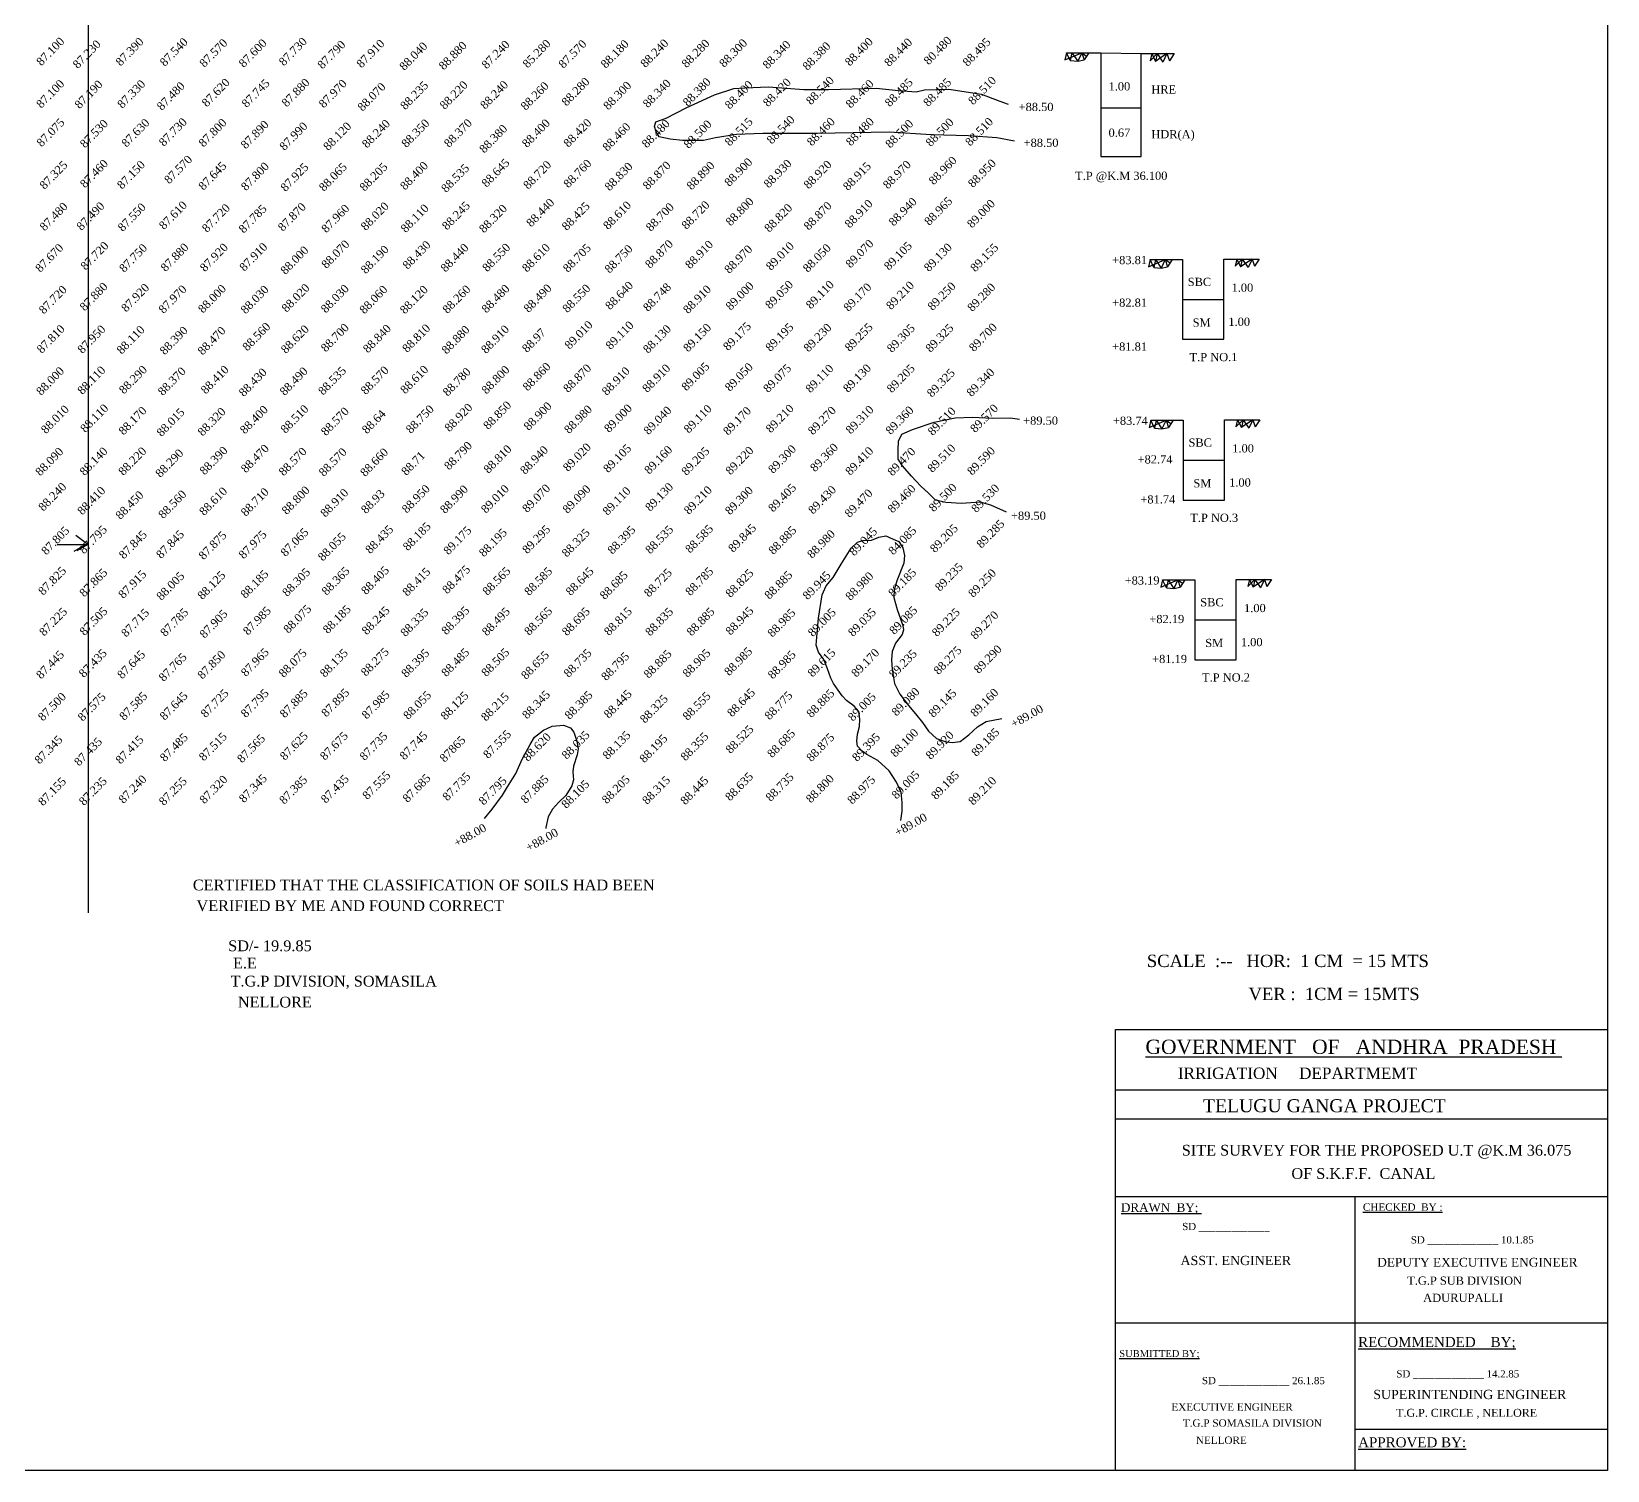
# Model space of a CAD drawing. Header units: millimetres. Extents: x 52 to 818, y -39 to 736.
# Drawn here: x 433.4 to 817.7, y -39.3 to 311.5 of the extents above; entities that cross this region are included whole.
import ezdxf

# ---------------------------------------------------------------- set-up
doc = ezdxf.new("R2010")
doc.units = ezdxf.units.MM
doc.header["$MEASUREMENT"] = 0
doc.linetypes.add('ACAD_ISO02W100', pattern=[15, 12, -3])
for name, color, linetype in [('CONTOUR', 31, 'Continuous'), ('CONTOUR TEXT', 31, 'Continuous'), ('DWG', 1, 'Continuous'), ('LEVELS', 5, 'Continuous'), ('TEXT', 7, 'Continuous')]:
    doc.layers.add(name, color=color, linetype=linetype)
doc.layers.add('MISC', color=3, linetype='Continuous', lineweight=30)
doc.layers.add('TITLE', color=7, linetype='Continuous', lineweight=30)
doc.styles.get("Standard").update_dxf_attribs({"font": 'TIMES.TTF'})

msp = doc.modelspace()

# ---------------------------------------------------------------- linework, layer by layer
at = {"layer": 'CONTOUR'}
for points in [[(673.08, 284.83), (668.74, 285.64), (661.9, 286.1), (652.83, 286.35), (642.52, 286.95), (624.97, 286.7), (611.75, 286.7), (605.26, 286.38), (600.14, 285.57), (597.22, 284.92), (592.11, 284.92), (589.11, 285.25), (586.43, 285.89), (585.7, 287.03), (585.3, 288.41), (585.62, 289.54), (588.14, 290.43), (593.01, 292.94), (599.9, 296.1), (604.61, 297.64), (607.36, 297.8), (613.12, 298.05), (621.72, 297.4), (627.73, 297.4), (639.33, 297.72), (644.76, 297.16), (649.14, 296.83), (651.17, 297.32), (657.09, 297.48), (665.04, 296.26), (669.51, 294.56), (671.53, 293.83)], [(671.16, 194.35), (667.3, 196.01), (664.71, 196.74), (660.19, 196.47), (656.33, 196.67), (653.81, 197.27), (652.14, 198.99), (650.22, 200.65), (647.96, 203.11), (645.76, 205.63), (644.7, 207.29), (644.7, 209.48), (644.83, 211.67), (645.63, 213.33), (648.22, 214.53), (653.47, 216.26), (658.59, 217.32), (662.78, 217.52), (667.83, 217.25), (672.02, 217.38), (674.28, 217.05)], [(645.37, 119.19), (645.7, 121.45), (645.7, 123.58), (645.42, 126.03), (644.33, 128.53), (642.49, 131.27), (639.75, 133.77), (637.05, 135.24), (635.92, 136.04), (634.83, 137.31), (634.63, 138.53), (634.82, 140.23), (635.3, 142.11), (635.39, 143.91), (635.15, 145.7), (633.97, 147.07), (632.13, 148.44), (631.09, 149.57), (630.05, 150.94), (628.92, 152.55), (628.3, 153.87), (627.45, 156.17), (626.6, 158.43), (625.27, 160.18), (624.71, 161.92), (624.94, 164.8), (625.27, 168.53), (626.17, 174.22), (627.16, 176.35), (628.87, 178.38), (630.8, 181.68), (633.22, 185.53), (634.78, 187.04), (636.1, 187.46), (638.23, 187.51), (640.02, 188.27), (641.68, 188.6), (643.52, 187.75), (644.84, 187.18), (645.88, 185.67), (646.26, 183.74), (646.12, 181.89), (644.42, 177.6), (643.76, 175.43), (643.66, 173.54), (644.47, 170.62), (645.89, 166.71), (646.03, 165.67), (645.65, 164.54), (644.05, 162.41), (643.24, 160.34), (643.1, 158.31), (643.29, 155.99), (643.86, 152.6), (645.14, 149.96), (647.26, 147.17), (648.92, 145.14), (650.62, 143.02), (652.13, 140.94), (654.07, 139.15), (656.43, 138.35), (657.99, 138.16), (659.83, 138.39), (661.91, 140.09), (664.09, 142.03), (666.17, 143.3), (670, 144.01)], [(543.8, 119.66), (545.72, 121.94), (548.19, 125.36), (549.45, 127.41), (551.5, 130.65), (553.12, 134.26), (554.99, 137.68), (556.07, 139.49), (558.24, 141.17), (560.34, 142.19), (563.11, 142.43), (564.85, 141.77), (565.64, 140.69), (566.36, 138.52), (566.72, 136.6), (566.42, 135.16), (565.52, 132.45), (565.4, 131.01), (565.52, 129.09), (565.15, 127.65), (563.65, 125.24), (561.91, 123.56), (560.46, 121.94), (559.38, 120.08), (558.78, 117.49), (558.78, 117.19)]]:
    msp.add_lwpolyline(points, dxfattribs=at)
at = {"layer": 'DWG'}
for points in [[(685.76, 306.36), (685.37, 304.62)], [(685.37, 304.62), (689.47, 306.36)], [(685.76, 306.36), (694.13, 306.36), (694.13, 281.05), (703.95, 281.05), (703.95, 306.13), (711.99, 306.13)], [(686.69, 304.45), (685.76, 306.36)], [(687.1, 306.36), (686.69, 304.45)], [(686.69, 304.45), (688.49, 304.29)], [(687.1, 306.36), (688.49, 304.29)], [(689.47, 306.36), (688.49, 304.29)], [(688.49, 304.29), (690.05, 304.62)], [(689.47, 306.36), (690.05, 304.62)], [(689.47, 306.36), (690.66, 305.54)], [(691.19, 306.36), (690.05, 304.62)], [(694.13, 306.36), (703.95, 306.13)], [(706.55, 306.13), (706.17, 304.39)], [(706.17, 304.39), (707.89, 306.13)], [(706.55, 306.13), (707.48, 304.23)], [(707.89, 306.13), (707.48, 304.23)], [(710.26, 306.13), (707.48, 304.23)], [(707.89, 306.13), (709.28, 304.06)], [(710.26, 306.13), (709.28, 304.06)], [(710.26, 306.13), (710.84, 304.39)], [(711.99, 306.13), (710.84, 304.39)], [(694.13, 292.9), (703.95, 292.9)], [(706.14, 255.93), (705.75, 254.19)], [(705.75, 254.19), (709.85, 255.93)], [(706.14, 255.93), (714.02, 255.93), (714.02, 236.48), (724.09, 236.48), (724.09, 256.04), (732.73, 256.04)], [(707.06, 254.03), (706.14, 255.93)], [(707.47, 255.93), (707.06, 254.03)], [(707.06, 254.03), (708.87, 253.87)], [(707.47, 255.93), (708.87, 253.87)], [(709.85, 255.93), (708.87, 253.87)], [(708.87, 253.87), (710.43, 254.19)], [(709.85, 255.93), (710.43, 254.19)], [(709.85, 255.93), (711.04, 255.12)], [(711.57, 255.93), (710.43, 254.19)], [(727.3, 256.04), (726.91, 254.3)], [(726.91, 254.3), (728.63, 256.04)], [(727.3, 256.04), (728.22, 254.14)], [(728.63, 256.04), (728.22, 254.14)], [(731.01, 256.04), (728.22, 254.14)], [(728.63, 256.04), (730.03, 253.98)], [(731.01, 256.04), (730.03, 253.98)], [(731.01, 256.04), (731.58, 254.3)], [(732.73, 256.04), (731.58, 254.3)], [(714.02, 246.21), (724.09, 246.21)], [(706.32, 216.75), (705.93, 215.01)], [(705.93, 215.01), (710.03, 216.75)], [(706.32, 216.75), (714.2, 216.75), (714.2, 197.3), (724.26, 197.3), (724.26, 216.86), (732.91, 216.86)], [(707.24, 214.85), (706.32, 216.75)], [(707.65, 216.75), (707.24, 214.85)], [(707.65, 216.75), (709.05, 214.69)], [(710.03, 216.75), (709.05, 214.69)], [(710.03, 216.75), (710.6, 215.01)], [(710.03, 216.75), (711.21, 215.94)], [(711.75, 216.75), (710.6, 215.01)], [(727.48, 216.86), (727.09, 215.12)], [(727.09, 215.12), (728.81, 216.86)], [(727.48, 216.86), (728.4, 214.96)], [(728.81, 216.86), (728.4, 214.96)], [(731.19, 216.86), (728.4, 214.96)], [(728.81, 216.86), (730.2, 214.79)], [(731.19, 216.86), (730.2, 214.79)], [(731.19, 216.86), (731.76, 215.12)], [(732.91, 216.86), (731.76, 215.12)], [(707.24, 214.85), (709.05, 214.69)], [(709.05, 214.69), (710.6, 215.01)], [(714.2, 207.03), (724.26, 207.03)], [(709.19, 177.83), (708.8, 176.08)], [(708.8, 176.08), (712.9, 177.83)], [(709.19, 177.83), (717.07, 177.83), (717.07, 158.37), (727.14, 158.37), (727.14, 177.94), (735.78, 177.94)], [(710.12, 175.92), (709.19, 177.83)], [(710.53, 177.83), (710.12, 175.92)], [(710.53, 177.83), (711.92, 175.76)], [(712.9, 177.83), (711.92, 175.76)], [(712.9, 177.83), (713.48, 176.08)], [(712.9, 177.83), (714.09, 177.01)], [(714.62, 177.83), (713.48, 176.08)], [(730.35, 177.94), (729.96, 176.19)], [(729.96, 176.19), (731.68, 177.94)], [(730.35, 177.94), (731.27, 176.03)], [(731.68, 177.94), (731.27, 176.03)], [(734.06, 177.94), (731.27, 176.03)], [(731.68, 177.94), (733.08, 175.87)], [(734.06, 177.94), (733.08, 175.87)], [(734.06, 177.94), (734.64, 176.19)], [(735.78, 177.94), (734.64, 176.19)], [(710.12, 175.92), (711.92, 175.76)], [(711.92, 175.76), (713.48, 176.08)], [(717.07, 168.1), (727.14, 168.1)]]:
    msp.add_lwpolyline(points, dxfattribs=at)
at = {"layer": 'MISC'}
msp.add_lwpolyline([(447.24, 96.67), (447.24, 686.02)], dxfattribs=at)
at = {"layer": 'MISC', "linetype": 'ACAD_ISO02W100'}
for points in [[(439.65, 186.47), (447.12, 186.47), (444.16, 188.66)], [(446.4, 186.33), (443.69, 184.78)], [(447.12, 186.47), (444.42, 184.93)]]:
    msp.add_lwpolyline(points, dxfattribs=at)
at = {"layer": 'TITLE', "lineweight": 30}
for p, q in [((697.68, 68.23), (817.68, 68.23)), ((817.68, 68.23), (817.68, -39.31)), ((697.68, 53.46), (817.68, 53.46)), ((697.68, 46.43), (817.68, 46.43)), ((697.68, 27.52), (817.68, 27.52)), ((697.68, -3.34), (756.05, -3.34)), ((817.68, -39.31), (697.68, -39.31))]:
    msp.add_line(p, q, dxfattribs=at)
at = {"layer": 'TITLE'}
msp.add_lwpolyline([(51.61, 736.21), (817.68, 736.21), (817.68, -39.31), (51.61, -39.31)], close=True, dxfattribs=at)
for points in [[(697.68, -39.31), (697.68, 68.23)], [(756.05, -29.24), (817.68, -29.24)]]:
    msp.add_lwpolyline(points, dxfattribs=at)
at = {"layer": 'TITLE', "lineweight": 30}
for points in [[(756.05, 27.52), (756.05, -39.31)], [(756.05, -3.34), (817.68, -3.34)]]:
    msp.add_lwpolyline(points, dxfattribs=at)

# ---------------------------------------------------------------- texts
at = {"layer": 'CONTOUR TEXT'}
for s, rotation, p in [('+88.50', 0.1241, (674.09, 292.13)), ('+88.50', 0.1241, (675.31, 283.39)), ('+89.50', 0.1241, (675.19, 215.65)), ('+89.50', 0.1241, (672.23, 192.47)), ('+89.00', 29.1513, (672.9, 141.66)), ('+89.00', 29.1513, (644.56, 115.22)), ('+88.00', 29.1513, (537.09, 112.63)), ('+88.00', 29.1513, (554.62, 111.51))]:
    msp.add_text(s, height=2, rotation=rotation, dxfattribs=at).set_placement(p)
at = {"layer": 'LEVELS'}
for s, p in [('87.100', (435.77, 303.02)), ('87.230', (444.65, 302.34)), ('87.390', (455.1, 302.95)), ('87.540', (465.87, 302.88)), ('87.570', (475.53, 302.64)), ('87.600', (485.12, 302.61)), ('87.730', (494.91, 302.99)), ('87.790', (504.31, 302.24)), ('87.910', (513.83, 302.49)), ('88.040', (524.29, 301.86)), ('88.880', (533.9, 302.01)), ('87.240', (544.35, 302.27)), ('85.280', (554.35, 302.49)), ('87.570', (563.09, 302.4)), ('88.180', (573.4, 302.41)), ('88.240', (583.07, 302.58)), ('88.280', (593.1, 302.53)), ('88.300', (602.28, 302.63)), ('88.340', (612.87, 302.23)), ('88.380', (622.59, 301.9)), ('88.400', (632.93, 302.95)), ('88.440', (642.52, 302.81)), ('80.480', (652.14, 303.26)), ('88.495', (661.65, 302.87)), ('87.620', (476.11, 292.99)), ('87.745', (485.83, 292.82)), ('87.880', (495.58, 292.99)), ('87.970', (504.64, 292.73)), ('88.280', (563.83, 293.21)), ('88.340', (583.66, 292.78)), ('88.380', (593.41, 293.13)), ('88.420', (612.95, 293.04)), ('88.540', (623.45, 293.5)), ('88.485', (642.66, 293.02)), ('88.485', (652.05, 293.06)), ('88.510', (662.99, 293.49)), ('87.100', (435.75, 292.68)), ('87.190', (445.09, 292.54)), ('87.330', (455.51, 292.63)), ('87.480', (465.14, 292.14)), ('88.070', (514.1, 291.95)), ('88.235', (524.51, 292.29)), ('88.220', (534.13, 292.39)), ('88.240', (543.99, 292.43)), ('88.260', (553.88, 292.16)), ('88.300', (574.01, 292.26)), ('88.400', (603.65, 292.45)), ('88.460', (633.13, 292.69)), ('87.075', (435.82, 283.25)), ('87.530', (446.4, 282.99)), ('87.630', (456.53, 283.17)), ('87.730', (465.64, 283.37)), ('87.800', (475.33, 283.2)), ('87.890', (485.6, 282.75)), ('87.990', (495.05, 282.36)), ('88.120', (505.73, 282.34)), ('88.240', (515.18, 282.96)), ('88.350', (524.79, 283.07)), ('88.370', (535.17, 283.12)), ('88.380', (543.78, 281.73)), ('88.400', (554.19, 283.09)), ('88.420', (564.3, 283.17)), ('88.460', (573.81, 282.19)), ('88.480', (583.4, 282.99)), ('88.500', (593.61, 282.85)), ('88.515', (603.63, 283.44)), ('88.540', (613.87, 283.93)), ('88.460', (623.66, 283.46)), ('88.480', (633.19, 283.47)), ('88.500', (642.79, 282.95)), ('88.500', (652.63, 283.3)), ('88.510', (662.26, 283.44)), ('87.570', (466.95, 274.23)), ('88.645', (544.33, 273.41)), ('88.900', (603.54, 273.6)), ('88.960', (653.38, 274)), ('87.325', (436.54, 272.89)), ('87.460', (446.41, 273.24)), ('87.150', (455.44, 272.94)), ('87.645', (475.3, 272.67)), ('87.800', (485.67, 272.55)), ('87.925', (495.3, 272.35)), ('88.065', (504.68, 272.4)), ('88.205', (514.58, 272.43)), ('88.400', (524.46, 272.72)), ('88.535', (534.49, 272.12)), ('88.720', (554.49, 272.92)), ('88.760', (564.3, 273.26)), ('88.830', (574.33, 272.53)), ('88.870', (583.64, 272.79)), ('88.890', (594.32, 272.76)), ('88.930', (613.12, 273.24)), ('88.920', (622.87, 273.01)), ('88.915', (632.47, 272.59)), ('88.970', (642.21, 272.99)), ('88.950', (662.94, 273.32)), ('87.480', (436.57, 262.76)), ('87.490', (445.55, 262.87)), ('87.550', (455.62, 262.61)), ('87.610', (465.67, 263.08)), ('87.720', (476.16, 262.4)), ('87.785', (485.11, 262.21)), ('87.870', (494.67, 262.67)), ('87.960', (505.27, 262.29)), ('88.020', (514.88, 262.84)), ('88.110', (524.62, 262.33)), ('88.245', (534.69, 262.97)), ('88.320', (543.72, 262.27)), ('88.440', (555.24, 263.72)), ('88.425', (563.89, 262.86)), ('88.610', (573.98, 263.07)), ('88.700', (584.4, 262.65)), ('88.720', (593.09, 263.14)), ('88.800', (603.85, 263.98)), ('88.820', (613.27, 262.43)), ('88.870', (622.9, 262.94)), ('88.910', (632.89, 263.45)), ('88.940', (643.63, 263.94)), ('88.965', (652.3, 264.09)), ('89.000', (662.72, 263.46)), ('87.670', (435.51, 252.67)), ('87.720', (446.54, 253.2)), ('87.750', (455.96, 252.66)), ('87.880', (466.06, 252.82)), ('87.920', (475.66, 252.8)), ('87.910', (485.28, 252.92)), ('88.000', (495.29, 252.11)), ('88.070', (505.28, 253.58)), ('88.190', (514.88, 252.3)), ('88.430', (525.07, 253.41)), ('88.440', (534.33, 252.72)), ('88.550', (544.51, 252.79)), ('88.610', (554.2, 252.71)), ('88.705', (564.18, 252.65)), ('88.750', (574.33, 252.45)), ('88.870', (584.2, 253.63)), ('88.910', (593.97, 253.5)), ('88.970', (603.53, 252.36)), ('89.010', (613.68, 253.13)), ('88.050', (622.69, 252.65)), ('89.070', (633.08, 253.71)), ('89.105', (642.47, 253.18)), ('89.130', (652.21, 252.82)), ('89.155', (663.52, 252.77)), ('87.880', (446.33, 243.25)), ('87.920', (456.46, 242.97)), ('88.020', (495.57, 242.92)), ('88.490', (554.59, 242.85)), ('88.550', (564.05, 242.81)), ('88.640', (574.47, 243.52)), ('88.748', (583.72, 243.11)), ('89.000', (603.87, 243.4)), ('89.050', (613.49, 243.72)), ('89.110', (623.41, 243.72)), ('89.170', (632.59, 243.11)), ('89.210', (642.98, 243.54)), ('89.250', (653.1, 243.35)), ('89.280', (662.79, 243.08)), ('87.720', (436.37, 242.49)), ('87.970', (465.57, 242.61)), ('88.000', (475.2, 242.72)), ('88.030', (485.58, 242.53)), ('88.030', (505.14, 242.74)), ('88.060', (514.55, 242.53)), ('88.120', (524.41, 242.51)), ('88.260', (534.8, 242.6)), ('88.480', (544.32, 242.73)), ('88.910', (593.48, 242.58)), ('87.810', (435.87, 232.91)), ('87.950', (445.79, 232.85)), ('88.110', (455.35, 232.71)), ('88.390', (465.86, 232.55)), ('88.470', (475.1, 232.49)), ('88.560', (486.01, 233.48)), ('88.620', (495.4, 232.87)), ('88.700', (505.14, 233.24)), ('88.840', (515.42, 233.01)), ('88.810', (524.99, 233.1)), ('88.880', (534.59, 232.72)), ('88.910', (544.22, 232.84)), ('88.97', (554.2, 233.1)), ('89.010', (564.58, 233.91)), ('89.110', (574.58, 233.82)), ('88.130', (583.71, 232.91)), ('89.150', (593.5, 233.24)), ('89.175', (603.23, 233.57)), ('89.195', (613.56, 233.35)), ('89.230', (622.85, 233.24)), ('89.255', (632.9, 233.35)), ('89.305', (643.17, 233.1)), ('89.325', (652.59, 233.15)), ('89.700', (663.19, 233.32)), ('88.860', (554.35, 223.74)), ('89.005', (593.07, 223.76)), ('89.050', (603.67, 223.64)), ('88.000', (435.72, 222.66)), ('88.110', (445.78, 222.86)), ('88.290', (455.92, 222.99)), ('88.370', (465.39, 222.6)), ('88.410', (475.86, 222.99)), ('88.430', (485.13, 222.35)), ('88.490', (495.11, 222.61)), ('88.535', (504.48, 222.73)), ('88.570', (514.87, 222.84)), ('88.610', (524.51, 223.02)), ('88.780', (534.87, 222.46)), ('88.800', (544.32, 222.97)), ('88.870', (564.24, 223.34)), ('88.910', (573.65, 222.65)), ('88.910', (583.52, 223.34)), ('89.075', (613.01, 223.33)), ('89.110', (623.32, 223.28)), ('89.130', (632.49, 223.35)), ('89.205', (643.15, 223.28)), ('89.325', (652.92, 222.2)), ('89.340', (662.58, 222.34)), ('88.010', (436.89, 213.31)), ('88.110', (446.49, 213.6)), ('88.170', (455.82, 212.99)), ('88.015', (465.07, 212.6)), ('88.320', (475.11, 212.74)), ('88.400', (485.41, 213.25)), ('88.510', (495.3, 213.4)), ('88.570', (505.16, 212.82)), ('88.64', (515.17, 213.29)), ('88.750', (525.87, 213.37)), ('88.920', (535.29, 213.77)), ('88.850', (544.74, 214.32)), ('88.900', (554.61, 214.11)), ('88.980', (564.46, 213.32)), ('89.000', (574.21, 213.58)), ('89.040', (583.82, 213.06)), ('89.110', (593.65, 213.44)), ('89.170', (603.23, 212.94)), ('89.210', (613.64, 213.52)), ('89.270', (623.92, 213.04)), ('89.310', (633.13, 213.23)), ('89.360', (642.86, 213.1)), ('89.510', (653.14, 212.86)), ('89.570', (663.48, 213.57)), ('88.790', (535.19, 204.46)), ('88.090', (435.52, 203.01)), ('88.140', (446.31, 203.08)), ('88.220', (455.77, 203.12)), ('88.290', (464.79, 202.63)), ('88.390', (475.57, 203.28)), ('88.470', (485.65, 203.78)), ('88.570', (494.87, 203.03)), ('88.570', (504.63, 202.9)), ('88.660', (514.73, 202.86)), ('88.71', (524.76, 203.13)), ('88.810', (544.82, 203.63)), ('88.940', (553.73, 203.4)), ('89.020', (564.19, 204.1)), ('89.105', (574, 203.8)), ('89.160', (584.01, 203.45)), ('89.205', (593.08, 203.13)), ('89.220', (603.82, 203.28)), ('89.300', (614.21, 203.63)), ('89.360', (624.44, 204.03)), ('89.410', (633.03, 203.17)), ('89.470', (643.31, 203.02)), ('89.510', (653.06, 203.85)), ('89.590', (662.74, 203.19)), ('88.240', (436.26, 194.44)), ('88.410', (445.76, 193.5)), ('88.610', (475.47, 193.35)), ('88.710', (485.62, 193.16)), ('88.800', (495.6, 193.59)), ('88.910', (505.02, 192.97)), ('88.93', (514.94, 193.81)), ('88.950', (524.9, 193.94)), ('88.990', (534.21, 193.84)), ('89.010', (544.2, 193.92)), ('89.070', (554.24, 194.07)), ('89.090', (564.08, 193.88)), ('89.110', (573.85, 193.42)), ('89.130', (584.23, 194.4)), ('89.210', (593.68, 193.63)), ('89.300', (603.7, 193.53)), ('89.405', (614.23, 194.21)), ('89.430', (623.97, 193.7)), ('89.470', (632.85, 192.88)), ('89.460', (643.35, 193.98)), ('89.500', (653.38, 194.27)), (' 89.530', (663.23, 193.53)), ('88.450', (455.06, 192.41)), ('88.560', (465.51, 192.6)), (' 89.285', (664.49, 184.85)), ('87.805', (436.98, 183.75)), ('87.795', (446.17, 184)), ('87.845', (455.9, 182.76)), ('87.845', (464.97, 182.85)), ('87.875', (475.33, 182.59)), ('87.975', (485.1, 182.8)), ('87.065', (495.3, 183.35)), ('88.055', (504.43, 182.26)), ('88.435', (515.98, 184.05)), ('88.185', (525.14, 184.77)), ('89.175', (535.04, 183.79)), ('88.195', (543.7, 183.28)), ('89.295', (554.26, 184.05)), ('88.325', (563.89, 183.23)), ('88.395', (575.04, 183.93)), ('88.535', (584.26, 184.01)), ('88.585', (593.98, 184.2)), ('89.845', (604.47, 184.39)), ('88.885', (614.29, 183.84)), ('88.980', (623.72, 182.93)), ('89.045', (633.98, 183.52)), ('84.085', (643.53, 183.76)), (' 89.205', (653.15, 183.77)), ('87.825', (436.22, 173.94)), ('87.865', (446.26, 173.51)), ('88.305', (495.72, 173.62)), ('88.365', (505.34, 173.91)), ('88.405', (514.96, 174.07)), ('88.415', (525.02, 173.71)), ('88.475', (534.74, 174.27)), ('88.565', (544.55, 173.9)), ('88.585', (554.74, 173.84)), ('88.645', (564.85, 173.84)), ('88.725', (583.94, 173.48)), ('88.785', (594.02, 173.81)), (' 89.185', (642.98, 172.98)), (' 89.235', (654.37, 174.36)), ('87.915', (455.76, 173.12)), ('88.005', (465.04, 172.68)), ('88.125', (475.05, 172.86)), ('88.185', (485.54, 173.17)), ('88.685', (573.16, 172.88)), ('88.825', (603.81, 173.37)), ('88.885', (613.31, 172.94)), ('89.945', (622.63, 172.83)), ('88.980', (633.06, 172.66)), ('89.250', (662.99, 173.4)), ('87.225', (436.46, 163.97)), ('87.505', (446.29, 164.09)), ('87.715', (456.45, 163.73)), ('87.785', (465.99, 163.84)), ('87.905', (475.56, 163.45)), ('87.985', (486.16, 164.21)), ('88.075', (496.01, 164.65)), ('88.185', (505.63, 164.57)), ('88.245', (515.11, 164.29)), ('88.335', (524.55, 163.82)), ('88.395', (534.54, 164.29)), ('88.495', (544.43, 164.02)), ('88.565', (554.73, 164.14)), ('88.695', (563.93, 164.04)), ('88.815', (574.19, 164.08)), ('88.835', (584.23, 163.98)), ('88.885', (594.33, 163.99)), ('88.945', (603.82, 164.2)), ('88.985', (614.05, 163.71)), ('89.005', (623.91, 163.82)), (' 89.035', (633.17, 163.32)), (' 89.085', (643.24, 163.81)), ('89.225', (654.15, 163.85)), ('89.270', (663.55, 163.15)), ('88.985', (603.51, 154.3)), ('88.275', (654.56, 154.58)), (' 89.290', (663.83, 154.31)), ('87.445', (435.71, 153.51)), ('87.435', (446.12, 153.86)), ('87.645', (455.48, 153.54)), ('87.765', (465.61, 152.9)), ('87.850', (475.05, 153.47)), ('87.965', (485.65, 154.1)), ('88.075', (494.86, 153.89)), ('88.135', (504.92, 153.91)), ('88.275', (514.91, 154.18)), ('88.395', (524.77, 153.89)), ('88.485', (534.52, 154.06)), ('88.505', (544.28, 154.08)), ('88.655', (553.97, 153.41)), ('88.735', (564.35, 153.9)), ('88.795', (573.51, 153.09)), ('88.885', (583.86, 153.69)), ('88.905', (593.33, 153.9)), ('88.985', (614.13, 153.51)), (' 89.615', (623.3, 153.44)), (' 89.170', (633.96, 153.42)), ('89.235', (643.67, 153.73)), ('87.500', (436.17, 143.26)), ('87.575', (445.86, 143.21)), ('87.585', (456, 143.41)), ('87.645', (465.85, 143.45)), ('87.725', (475.83, 144.08)), ('87.795', (485.62, 144.1)), ('87.885', (495.12, 144.04)), ('87.895', (505.26, 144.24)), ('87.985', (515.1, 143.73)), ('88.055', (525.23, 143.62)), ('88.125', (534.33, 143.51)), ('88.215', (544.2, 143.24)), ('88.345', (554.21, 143.75)), ('88.385', (564.59, 143.65)), ('88.445', (574.14, 143.93)), ('88.325', (582.95, 142.74)), ('88.555', (593.37, 143.41)), ('88.645', (604.21, 144.26)), ('88.775', (613.33, 143.55)), ('88.885', (623.55, 144.07)), ('89.005', (633.67, 143.22)), ('89.080', (644.3, 144.47)), (' 89.145', (652.77, 143.59)), ('89.160', (663.54, 144.26)), ('88.525', (603.83, 135.32)), ('87.345', (435.32, 132.78)), ('87.435', (444.97, 132.29)), ('87.415', (455.08, 132.78)), ('87.485', (465.9, 133.35)), ('87.515', (475.4, 133.52)), ('87.565', (484.73, 133.05)), ('87.625', (495.15, 133.69)), ('87.675', (504.93, 133.7)), ('87.735', (514.58, 133.63)), ('87.745', (524.32, 133.77)), ('87865', (534.11, 133.22)), ('87.555', (544.72, 134.1)), ('88.620', (554.42, 133.42)), ('88.035', (563.87, 133.94)), ('88.135', (573.85, 133.88)), ('88.195', (582.83, 133.07)), ('88.355', (592.84, 133.55)), ('88.685', (613.97, 134.3)), ('88.875', (623.54, 133.35)), ('89.395', (634.68, 133.39)), ('88.100', (644.02, 134.45)), ('89.920', (652.65, 133.88)), ('89.185', (663.77, 134.61)), ('87.555', (515.27, 124.1)), ('87.735', (534.8, 123.8)), ('88.635', (603.73, 123.78)), ('88.735', (613.62, 123.67)), ('89.005', (644.3, 124.23)), ('89.185', (653.95, 124.11)), ('87.155', (436.19, 122.58)), ('87.235', (446.15, 122.67)), ('87.240', (455.8, 123.14)), ('87.255', (465.65, 122.65)), ('87.320', (475.54, 123.08)), ('87.345', (485.17, 123.34)), ('87.385', (495, 122.98)), ('87.435', (505.14, 123.22)), ('87.685', (525.08, 123.4)), ('87.795', (543.64, 122.76)), ('87.885', (553.87, 123.15)), ('88.105', (563.79, 121.94)), ('88.205', (573.66, 123.08)), ('88.315', (583.5, 122.92)), ('88.445', (592.81, 122.84)), ('88.800', (623.43, 123.27)), ('88.975', (633.52, 122.98)), ('89.210', (663.03, 122.75))]:
    msp.add_text(s, height=2, rotation=45.5792, dxfattribs=at).set_placement(p)
at = {"layer": 'TEXT'}
for s, p in [('1.00', (696.02, 297.16)), ('HRE', (706.46, 296.39)), ('0.67', (696.02, 285.86)), ('HDR(A)', (706.46, 285.48)), ('T.P @K.M 36.100 ', (687.87, 275.32)), ('+83.81', (696.9, 254.8)), ('SBC', (715.33, 249.48)), ('1.00', (726.01, 248.07)), ('+82.81', (696.9, 244.41)), ('SM', (716.53, 239.56)), ('1.00', (725.24, 239.76)), ('+81.81', (696.9, 233.7)), ('T.P NO.1', (715.78, 231.14)), ('+83.74', (697.08, 215.62)), ('SBC', (715.51, 210.3)), ('+82.74', (703.1, 206.2)), ('1.00', (726.18, 208.89)), ('SM', (716.71, 200.38)), ('1.00', (725.42, 200.58)), ('+81.74', (703.78, 196.46)), ('T.P NO.3', (715.95, 191.96)), ('+83.19', (699.95, 176.69)), ('SBC', (718.38, 171.37)), ('+82.19', (705.97, 167.28)), ('1.00', (729.06, 169.96)), ('SM', (719.59, 161.45)), ('1.00', (728.29, 161.65)), ('+81.19', (706.65, 157.54)), ('T.P NO.2', (718.83, 153.03))]:
    msp.add_text(s, height=2, rotation=0.1241, dxfattribs=at).set_placement(p)
for s, p in [('SCALE  :--   HOR:  1 CM  = 15 MTS', (705.36, 83.44)), ('VER :  1CM = 15MTS', (730.16, 75.38))]:
    msp.add_text(s, height=3, dxfattribs=at).set_placement(p)
at = {"layer": 'TITLE', "lineweight": 30}
for s, height, p in [('CERTIFIED THAT THE CLASSIFICATION OF SOILS HAD BEEN ', 2.6239, (472.71, 102.13)), ('VERIFIED BY ME AND FOUND CORRECT', 2.6239, (473.6, 97.08)), ('SD/- 19.9.85', 2.6239, (481.33, 87.3)), ('E.E', 2.624, (482.51, 83.08)), ('T.G.P DIVISION, SOMASILA', 2.6239, (481.91, 78.69)), ('NELLORE', 2.624, (483.7, 73.58)), ('%%UGOVERNMENT   OF   ANDHRA  PRADESH ', 3.4718, (705.01, 62.26)), ('IRRIGATION     DEPARTMEMT ', 2.7637, (712.92, 56.16)), ('TELUGU GANGA PROJECT', 3.1792, (719.04, 48.03)), ('SITE SURVEY FOR THE PROPOSED U.T @K.M 36.075', 2.6239, (713.87, 37.46)), (' OF S.K.F.F.  CANAL', 2.6239, (739.62, 31.78)), ('%%UDRAWN  BY; ', 2.0993, (699.06, 23.75)), ('%%UCHECKED  BY :', 1.8015, (758.04, 24.01)), ('SD _____________', 1.7586, (713.97, 19.3)), ('SD _____________ 10.1.85', 1.7586, (769.73, 16.05)), ('ASST. ENGINEER', 2.249, (713.56, 10.77)), ('DEPUTY EXECUTIVE ENGINEER', 2.1495, (761.52, 10.38)), ('T.G.P SUB DIVISION', 1.996, (768.86, 5.98)), ('ADURUPALLI', 2.019, (772.72, 1.78)), ('%%URECOMMENDED    BY;', 2.4222, (756.88, -9.19)), ('%%USUBMITTED BY;', 1.6956, (698.63, -11.65)), ('SD _____________ 14.2.85', 1.7586, (766.21, -16.63)), ('SD _____________ 26.1.85', 1.7586, (718.79, -18.27)), ('EXECUTIVE ENGINEER', 1.804, (711.34, -24.73)), ('SUPERINTENDING ENGINEER', 2.249, (760.56, -21.9)), ('T.G.P SOMASILA DIVISION', 1.804, (714.14, -28.64)), ('T.G.P. CIRCLE , NELLORE', 1.9378, (766.14, -26.22)), ('NELLORE', 1.804, (717.31, -32.83)), ('%%UAPPROVED BY:', 2.4222, (756.88, -33.65))]:
    msp.add_text(s, height=height, dxfattribs=at).set_placement(p)

doc.saveas('drawing.dxf')
